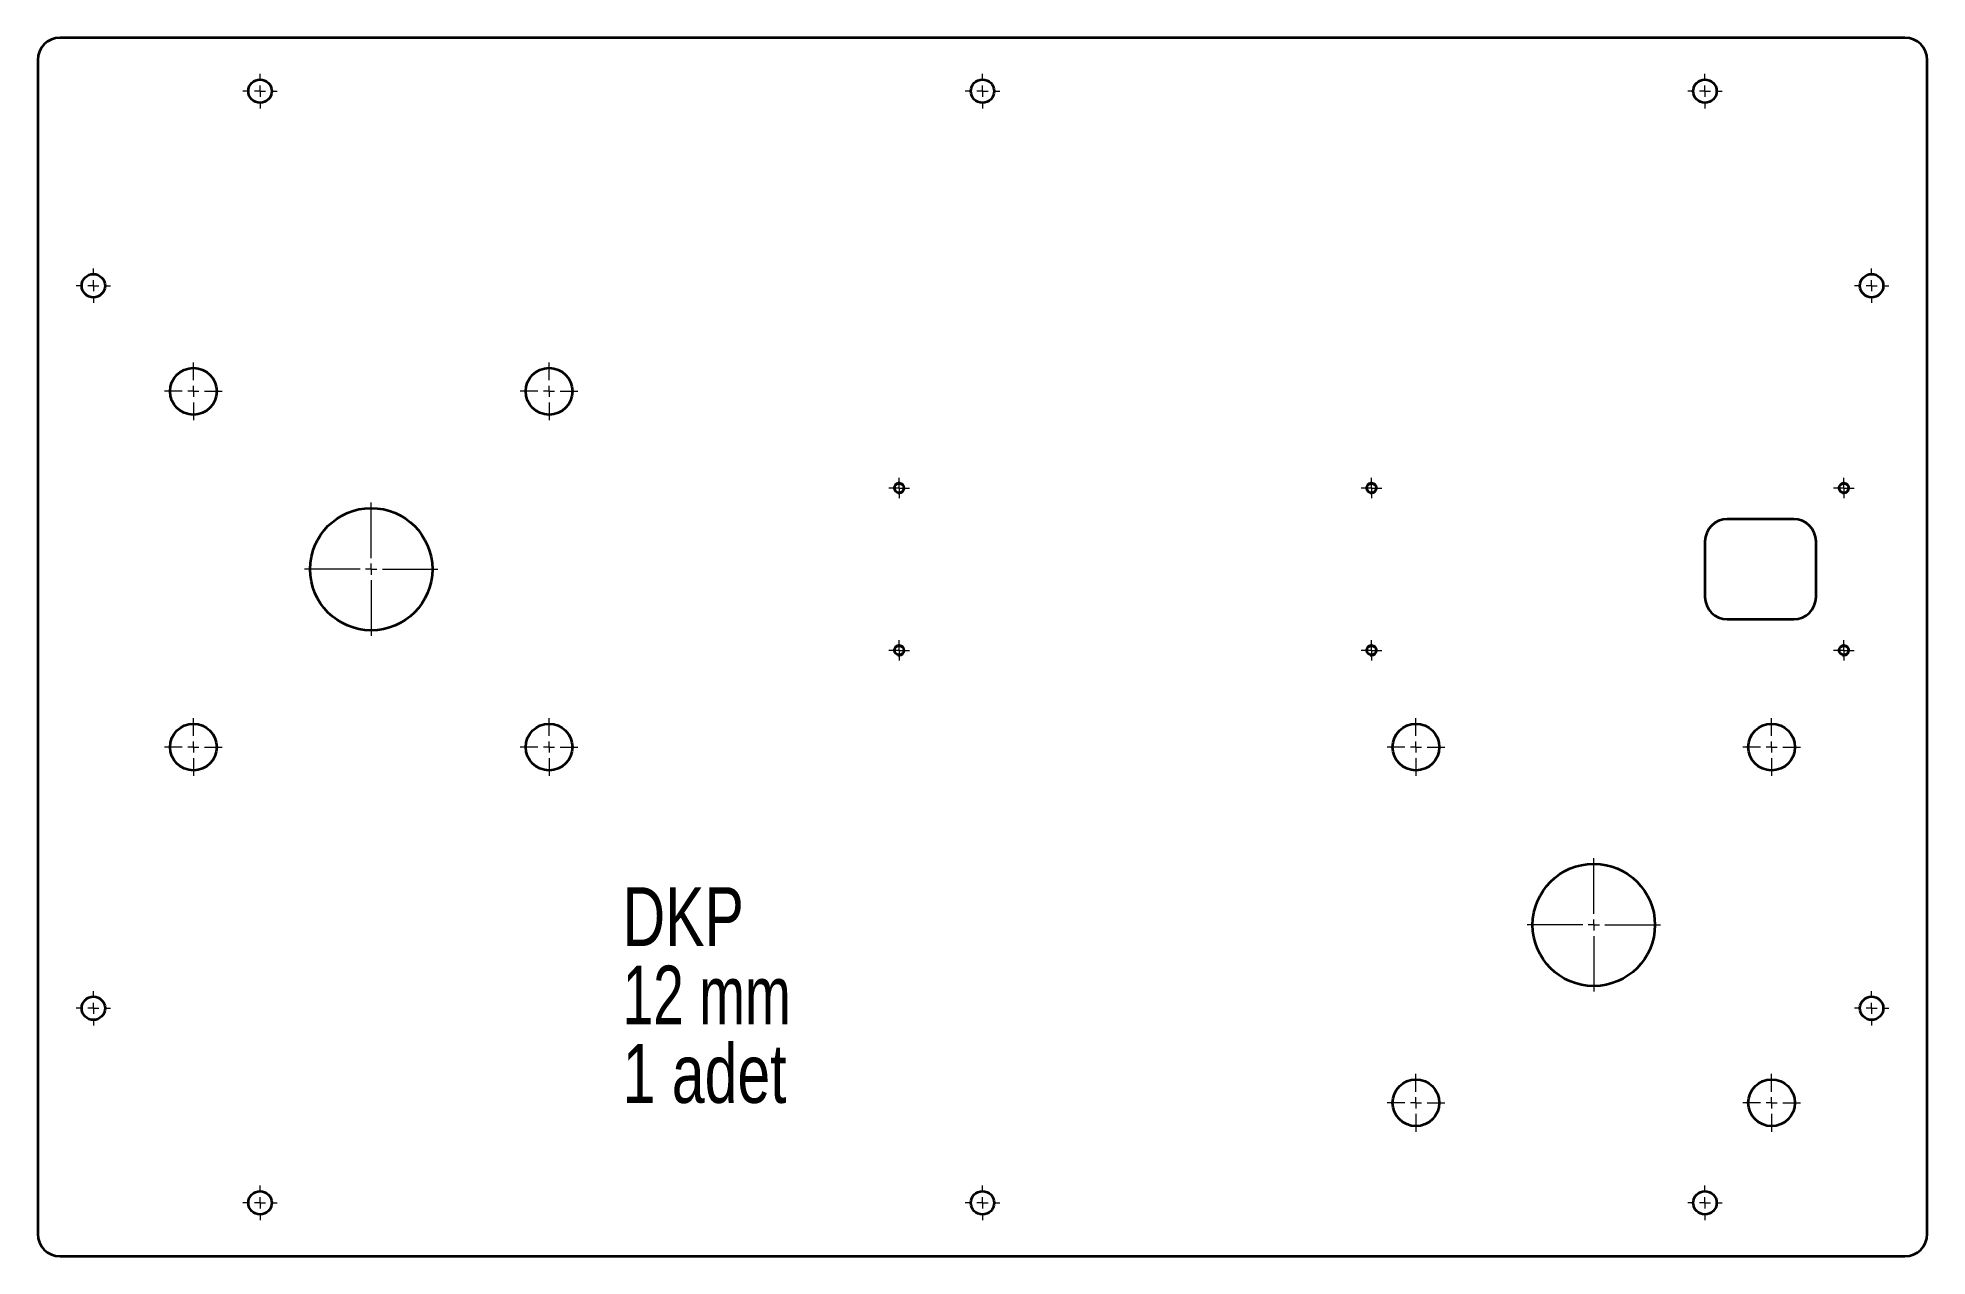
# Model space of a CAD drawing. Header units: millimetres. Extents: x -275 to 575, y -195 to 353.
import ezdxf

# ---------------------------------------------------------------- set-up
doc = ezdxf.new("R2010")
doc.units = ezdxf.units.MM
doc.styles.add('SLDTEXTSTYLE0', font='TXT', dxfattribs={"width": 0.75})
doc.styles.add('SLDTEXTSTYLE1', font='TXT', dxfattribs={"width": 0.7})

# ---------------------------------------------------------------- blocks, each defined once
blk = doc.blocks.new('SW_NOTE_0')
at = {"color": 0, "linetype": 'Continuous', "lineweight": 0, "char_height": 26.458, "attachment_point": 1}
for s, insert, style in [('DKP', (0, 34.11), 'SLDTEXTSTYLE0'), ('12 mm', (0, -1.17), 'SLDTEXTSTYLE1'), ('1 adet', (0, -36.45), 'SLDTEXTSTYLE0')]:
    blk.add_mtext(s, dxfattribs=dict(at, insert=insert, style=style))
blk = doc.blocks.new('SW_CENTERMARKSYMBOL_0')
at = {"color": 0, "linetype": 'Continuous', "lineweight": 18}
for p, q in [((-5, 0), (-7.75, 0)), ((0, 0), (-2.5, 0)), ((0, 5), (0, 7.75)), ((0, 0), (0, 2.5)), ((0, 0), (0, -2.5)), ((0, 0), (2.5, 0)), ((5, 0), (7.75, 0)), ((0, -5), (0, -7.75))]:
    blk.add_line(p, q, dxfattribs=at)
blk = doc.blocks.new('SW_CENTERMARKSYMBOL_1')
at = {"color": 0, "linetype": 'Continuous', "lineweight": 18}
for p, q in [((-5, 0), (-7.75, 0)), ((0, 0), (-2.5, 0)), ((0, 5), (0, 7.75)), ((0, 0), (0, 2.5)), ((0, 0), (0, -2.5)), ((0, 0), (2.5, 0)), ((5, 0), (7.75, 0)), ((0, -5), (0, -7.75))]:
    blk.add_line(p, q, dxfattribs=at)
blk = doc.blocks.new('SW_CENTERMARKSYMBOL_2')
at = {"color": 0, "linetype": 'Continuous', "lineweight": 18}
for p, q in [((-5, 0), (-7.75, 0)), ((0, 0), (-2.5, 0)), ((0, 5), (0, 7.75)), ((0, 0), (0, 2.5)), ((0, 0), (0, -2.5)), ((0, 0), (2.5, 0)), ((5, 0), (7.75, 0)), ((0, -5), (0, -7.75))]:
    blk.add_line(p, q, dxfattribs=at)
blk = doc.blocks.new('SW_CENTERMARKSYMBOL_3')
at = {"color": 0, "linetype": 'Continuous', "lineweight": 18}
for p, q in [((-5, 0), (-7.75, 0)), ((0, 0), (-2.5, 0)), ((0, 5), (0, 7.75)), ((0, 0), (0, 2.5)), ((0, 0), (0, -2.5)), ((0, 0), (2.5, 0)), ((5, 0), (7.75, 0)), ((0, -5), (0, -7.75))]:
    blk.add_line(p, q, dxfattribs=at)
blk = doc.blocks.new('SW_CENTERMARKSYMBOL_4')
at = {"color": 0, "linetype": 'Continuous', "lineweight": 18}
for p, q in [((-5, 0), (-7.75, 0)), ((0, 0), (-2.5, 0)), ((0, 5), (0, 7.75)), ((0, 0), (0, 2.5)), ((0, 0), (0, -2.5)), ((0, 0), (2.5, 0)), ((5, 0), (7.75, 0)), ((0, -5), (0, -7.75))]:
    blk.add_line(p, q, dxfattribs=at)
blk = doc.blocks.new('SW_CENTERMARKSYMBOL_5')
at = {"color": 0, "linetype": 'Continuous', "lineweight": 18}
for p, q in [((-5, 0), (-7.75, 0)), ((0, 0), (-2.5, 0)), ((0, 5), (0, 7.75)), ((0, 0), (0, 2.5)), ((0, 0), (0, -2.5)), ((0, 0), (2.5, 0)), ((5, 0), (7.75, 0)), ((0, -5), (0, -7.75))]:
    blk.add_line(p, q, dxfattribs=at)
blk = doc.blocks.new('SW_CENTERMARKSYMBOL_6')
at = {"color": 0, "linetype": 'Continuous', "lineweight": 18}
for p, q in [((-5, 0), (-7.75, 0)), ((0, 0), (-2.5, 0)), ((0, 5), (0, 7.75)), ((0, 0), (0, 2.5)), ((0, 0), (0, -2.5)), ((0, 0), (2.5, 0)), ((5, 0), (7.75, 0)), ((0, -5), (0, -7.75))]:
    blk.add_line(p, q, dxfattribs=at)
blk = doc.blocks.new('SW_CENTERMARKSYMBOL_7')
at = {"color": 0, "linetype": 'Continuous', "lineweight": 18}
for p, q in [((-5, 0), (-7.75, 0)), ((0, 0), (-2.5, 0)), ((0, 5), (0, 7.75)), ((0, 0), (0, 2.5)), ((0, 0), (0, -2.5)), ((0, 0), (2.5, 0)), ((5, 0), (7.75, 0)), ((0, -5), (0, -7.75))]:
    blk.add_line(p, q, dxfattribs=at)
blk = doc.blocks.new('SW_CENTERMARKSYMBOL_8')
at = {"color": 0, "linetype": 'Continuous', "lineweight": 18}
for p, q in [((-5, 0), (-7.75, 0)), ((0, 0), (-2.5, 0)), ((0, 5), (0, 7.75)), ((0, 0), (0, 2.5)), ((0, 0), (0, -2.5)), ((0, 0), (2.5, 0)), ((5, 0), (7.75, 0)), ((0, -5), (0, -7.75))]:
    blk.add_line(p, q, dxfattribs=at)
blk = doc.blocks.new('SW_CENTERMARKSYMBOL_9')
at = {"color": 0, "linetype": 'Continuous', "lineweight": 18}
for p, q in [((-5, 0), (-7.75, 0)), ((0, 0), (-2.5, 0)), ((0, 5), (0, 7.75)), ((0, 0), (0, 2.5)), ((0, 0), (0, -2.5)), ((0, 0), (2.5, 0)), ((5, 0), (7.75, 0)), ((0, -5), (0, -7.75))]:
    blk.add_line(p, q, dxfattribs=at)
blk = doc.blocks.new('SW_CENTERMARKSYMBOL_10')
at = {"color": 0, "linetype": 'Continuous', "lineweight": 18}
for p, q in [((0, 5), (0, 30)), ((-5, 0), (-30, 0)), ((0, 0), (-2.5, 0)), ((0, 0), (0, 2.5)), ((0, 0), (0, -2.5)), ((0, 0), (2.5, 0)), ((5, 0), (30, 0)), ((0, -5), (0, -30))]:
    blk.add_line(p, q, dxfattribs=at)
blk = doc.blocks.new('SW_CENTERMARKSYMBOL_11')
at = {"color": 0, "linetype": 'Continuous', "lineweight": 18}
for p, q in [((0, 5), (0, 30)), ((-5, 0), (-30, 0)), ((0, 0), (-2.5, 0)), ((0, 0), (0, 2.5)), ((0, 0), (0, -2.5)), ((0, 0), (2.5, 0)), ((5, 0), (30, 0)), ((0, -5), (0, -30))]:
    blk.add_line(p, q, dxfattribs=at)
blk = doc.blocks.new('SW_CENTERMARKSYMBOL_12')
at = {"color": 0, "linetype": 'Continuous', "lineweight": 18}
for p, q in [((0, 5), (0, 13)), ((-5, 0), (-13, 0)), ((0, 0), (-2.5, 0)), ((0, 0), (0, 2.5)), ((0, 0), (0, -2.5)), ((0, 0), (2.5, 0)), ((5, 0), (13, 0)), ((0, -5), (0, -13))]:
    blk.add_line(p, q, dxfattribs=at)
blk = doc.blocks.new('SW_CENTERMARKSYMBOL_13')
at = {"color": 0, "linetype": 'Continuous', "lineweight": 18}
for p, q in [((0, 5), (0, 13)), ((-5, 0), (-13, 0)), ((0, 0), (-2.5, 0)), ((0, 0), (0, 2.5)), ((0, 0), (0, -2.5)), ((0, 0), (2.5, 0)), ((5, 0), (13, 0)), ((0, -5), (0, -13))]:
    blk.add_line(p, q, dxfattribs=at)
blk = doc.blocks.new('SW_CENTERMARKSYMBOL_14')
at = {"color": 0, "linetype": 'Continuous', "lineweight": 18}
for p, q in [((0, 5), (0, 13)), ((-5, 0), (-13, 0)), ((0, 0), (-2.5, 0)), ((0, 0), (0, 2.5)), ((0, 0), (0, -2.5)), ((0, 0), (2.5, 0)), ((5, 0), (13, 0)), ((0, -5), (0, -13))]:
    blk.add_line(p, q, dxfattribs=at)
blk = doc.blocks.new('SW_CENTERMARKSYMBOL_15')
at = {"color": 0, "linetype": 'Continuous', "lineweight": 18}
for p, q in [((0, 5), (0, 13)), ((-5, 0), (-13, 0)), ((0, 0), (-2.5, 0)), ((0, 0), (0, 2.5)), ((0, 0), (0, -2.5)), ((0, 0), (2.5, 0)), ((5, 0), (13, 0)), ((0, -5), (0, -13))]:
    blk.add_line(p, q, dxfattribs=at)
blk = doc.blocks.new('SW_CENTERMARKSYMBOL_16')
at = {"color": 0, "linetype": 'Continuous', "lineweight": 18}
for p, q in [((0, 5), (0, 13)), ((-5, 0), (-13, 0)), ((0, 0), (-2.5, 0)), ((0, 0), (0, 2.5)), ((0, 0), (0, -2.5)), ((0, 0), (2.5, 0)), ((5, 0), (13, 0)), ((0, -5), (0, -13))]:
    blk.add_line(p, q, dxfattribs=at)
blk = doc.blocks.new('SW_CENTERMARKSYMBOL_17')
at = {"color": 0, "linetype": 'Continuous', "lineweight": 18}
for p, q in [((0, 5), (0, 13)), ((-5, 0), (-13, 0)), ((0, 0), (-2.5, 0)), ((0, 0), (0, 2.5)), ((0, 0), (0, -2.5)), ((0, 0), (2.5, 0)), ((5, 0), (13, 0)), ((0, -5), (0, -13))]:
    blk.add_line(p, q, dxfattribs=at)
blk = doc.blocks.new('SW_CENTERMARKSYMBOL_18')
at = {"color": 0, "linetype": 'Continuous', "lineweight": 18}
for p, q in [((0, 5), (0, 13)), ((-5, 0), (-13, 0)), ((0, 0), (-2.5, 0)), ((0, 0), (0, 2.5)), ((0, 0), (0, -2.5)), ((0, 0), (2.5, 0)), ((5, 0), (13, 0)), ((0, -5), (0, -13))]:
    blk.add_line(p, q, dxfattribs=at)
blk = doc.blocks.new('SW_CENTERMARKSYMBOL_19')
at = {"color": 0, "linetype": 'Continuous', "lineweight": 18}
for p, q in [((0, 5), (0, 13)), ((-5, 0), (-13, 0)), ((0, 0), (-2.5, 0)), ((0, 0), (0, 2.5)), ((0, 0), (0, -2.5)), ((0, 0), (2.5, 0)), ((5, 0), (13, 0)), ((0, -5), (0, -13))]:
    blk.add_line(p, q, dxfattribs=at)
blk = doc.blocks.new('SW_CENTERMARKSYMBOL_20')
at = {"color": 0, "linetype": 'Continuous', "lineweight": 18}
for p, q in [((-2.5, 0), (-4.6, 0)), ((0, 0), (-2.5, 0)), ((0, 2.5), (0, 4.6)), ((0, 0), (0, 2.5)), ((0, 0), (0, -2.5)), ((0, 0), (2.5, 0)), ((2.5, 0), (4.6, 0)), ((0, -2.5), (0, -4.6))]:
    blk.add_line(p, q, dxfattribs=at)
blk = doc.blocks.new('SW_CENTERMARKSYMBOL_21')
at = {"color": 0, "linetype": 'Continuous', "lineweight": 18}
for p, q in [((-2.5, 0), (-4.6, 0)), ((0, 0), (-2.5, 0)), ((0, 2.5), (0, 4.6)), ((0, 0), (0, 2.5)), ((0, 0), (0, -2.5)), ((0, 0), (2.5, 0)), ((2.5, 0), (4.6, 0)), ((0, -2.5), (0, -4.6))]:
    blk.add_line(p, q, dxfattribs=at)
blk = doc.blocks.new('SW_CENTERMARKSYMBOL_22')
at = {"color": 0, "linetype": 'Continuous', "lineweight": 18}
for p, q in [((-2.5, 0), (-4.6, 0)), ((0, 0), (-2.5, 0)), ((0, 2.5), (0, 4.6)), ((0, 0), (0, 2.5)), ((0, 0), (0, -2.5)), ((0, 0), (2.5, 0)), ((2.5, 0), (4.6, 0)), ((0, -2.5), (0, -4.6))]:
    blk.add_line(p, q, dxfattribs=at)
blk = doc.blocks.new('SW_CENTERMARKSYMBOL_23')
at = {"color": 0, "linetype": 'Continuous', "lineweight": 18}
for p, q in [((-2.5, 0), (-4.6, 0)), ((0, 0), (-2.5, 0)), ((0, 2.5), (0, 4.6)), ((0, 0), (0, 2.5)), ((0, 0), (0, -2.5)), ((0, 0), (2.5, 0)), ((2.5, 0), (4.6, 0)), ((0, -2.5), (0, -4.6))]:
    blk.add_line(p, q, dxfattribs=at)
blk = doc.blocks.new('SW_CENTERMARKSYMBOL_24')
at = {"color": 0, "linetype": 'Continuous', "lineweight": 18}
for p, q in [((-2.5, 0), (-4.6, 0)), ((0, 0), (-2.5, 0)), ((0, 2.5), (0, 4.6)), ((0, 0), (0, 2.5)), ((0, 0), (0, -2.5)), ((0, 0), (2.5, 0)), ((2.5, 0), (4.6, 0)), ((0, -2.5), (0, -4.6))]:
    blk.add_line(p, q, dxfattribs=at)
blk = doc.blocks.new('SW_CENTERMARKSYMBOL_25')
at = {"color": 0, "linetype": 'Continuous', "lineweight": 18}
for p, q in [((-2.5, 0), (-4.6, 0)), ((0, 0), (-2.5, 0)), ((0, 2.5), (0, 4.6)), ((0, 0), (0, 2.5)), ((0, 0), (0, -2.5)), ((0, 0), (2.5, 0)), ((2.5, 0), (4.6, 0)), ((0, -2.5), (0, -4.6))]:
    blk.add_line(p, q, dxfattribs=at)

msp = doc.modelspace()

# ---------------------------------------------------------------- linework, layer by layer
at = {"color": 7, "linetype": 'Continuous', "lineweight": 35}
for p, q in [((564.55, 353.45), (-265.45, 353.45)), ((-275.45, 343.45), (-275.45, -184.55)), ((574.55, -184.55), (574.55, 343.45)), ((514.55, 136.95), (484.55, 136.95)), ((474.55, 126.95), (474.55, 101.95)), ((524.55, 101.95), (524.55, 126.95)), ((484.55, 91.95), (514.55, 91.95)), ((-265.45, -194.55), (564.55, -194.55))]:
    msp.add_line(p, q, dxfattribs=at)
for centre, radius in [((-175.45, 329.45), 5.25), ((149.55, 329.45), 5.25), ((474.55, 329.45), 5.25), ((-250.45, 241.95), 5.25), ((549.55, 241.95), 5.25), ((-205.45, 194.45), 10.5), ((-45.45, 194.45), 10.5), ((112.05, 150.95), 2.1), ((324.55, 150.95), 2.1), ((537.05, 150.95), 2.1), ((-125.45, 114.45), 27.5), ((112.05, 77.95), 2.1), ((324.55, 77.95), 2.1), ((537.05, 77.95), 2.1), ((-205.45, 34.45), 10.5), ((-45.45, 34.45), 10.5), ((344.55, 34.45), 10.5), ((504.55, 34.45), 10.5), ((424.55, -45.55), 27.5), ((-250.45, -83.05), 5.25), ((549.55, -83.05), 5.25), ((344.55, -125.55), 10.5), ((504.55, -125.55), 10.5), ((-175.45, -170.55), 5.25), ((149.55, -170.55), 5.25), ((474.55, -170.55), 5.25)]:
    msp.add_circle(centre, radius, dxfattribs=at)
for centre, start, end in [((-265.45, 343.45), 90, 180), ((564.55, 343.45), 0, 90), ((484.55, 126.95), 90, 180), ((514.55, 126.95), 0, 90), ((484.55, 101.95), 180, 270), ((514.55, 101.95), 270, 0), ((-265.45, -184.55), 180, 270), ((564.55, -184.55), 270, 0)]:
    msp.add_arc(centre, 10, start, end, dxfattribs=at)
at = {"color": 7, "linetype": 'Continuous', "lineweight": 18}
for centre in [(112.05, 150.95), (324.55, 150.95), (537.05, 150.95), (112.05, 77.95), (324.55, 77.95), (537.05, 77.95)]:
    msp.add_arc(centre, 2.5, 255, 195, dxfattribs=at)

# ---------------------------------------------------------------- block references
for name, p in [('SW_CENTERMARKSYMBOL_8', (-175.45, 329.45)), ('SW_CENTERMARKSYMBOL_7', (149.55, 329.45)), ('SW_CENTERMARKSYMBOL_6', (474.55, 329.45)), ('SW_CENTERMARKSYMBOL_9', (-250.45, 241.95)), ('SW_CENTERMARKSYMBOL_0', (549.55, 241.95)), ('SW_CENTERMARKSYMBOL_15', (-205.45, 194.45)), ('SW_CENTERMARKSYMBOL_14', (-45.45, 194.45)), ('SW_CENTERMARKSYMBOL_20', (112.05, 150.95)), ('SW_CENTERMARKSYMBOL_21', (324.55, 150.95)), ('SW_CENTERMARKSYMBOL_22', (537.05, 150.95)), ('SW_CENTERMARKSYMBOL_11', (-125.45, 114.45)), ('SW_CENTERMARKSYMBOL_25', (112.05, 77.95)), ('SW_CENTERMARKSYMBOL_24', (324.55, 77.95)), ('SW_CENTERMARKSYMBOL_23', (537.05, 77.95)), ('SW_CENTERMARKSYMBOL_12', (-205.45, 34.45)), ('SW_CENTERMARKSYMBOL_13', (-45.45, 34.45)), ('SW_CENTERMARKSYMBOL_17', (344.55, 34.45)), ('SW_CENTERMARKSYMBOL_18', (504.55, 34.45)), ('SW_CENTERMARKSYMBOL_10', (424.55, -45.55)), ('SW_CENTERMARKSYMBOL_5', (-250.45, -83.05)), ('SW_CENTERMARKSYMBOL_1', (549.55, -83.05)), ('SW_CENTERMARKSYMBOL_16', (344.55, -125.55)), ('SW_CENTERMARKSYMBOL_19', (504.55, -125.55)), ('SW_CENTERMARKSYMBOL_4', (-175.45, -170.55)), ('SW_CENTERMARKSYMBOL_3', (149.55, -170.55)), ('SW_CENTERMARKSYMBOL_2', (474.55, -170.55))]:
    msp.add_blockref(name, p, dxfattribs=at)
at = {"color": 7, "linetype": 'Continuous', "lineweight": 0}
msp.add_blockref('SW_NOTE_0', (-12.36, -62.69), dxfattribs=at)

doc.saveas('drawing.dxf')
